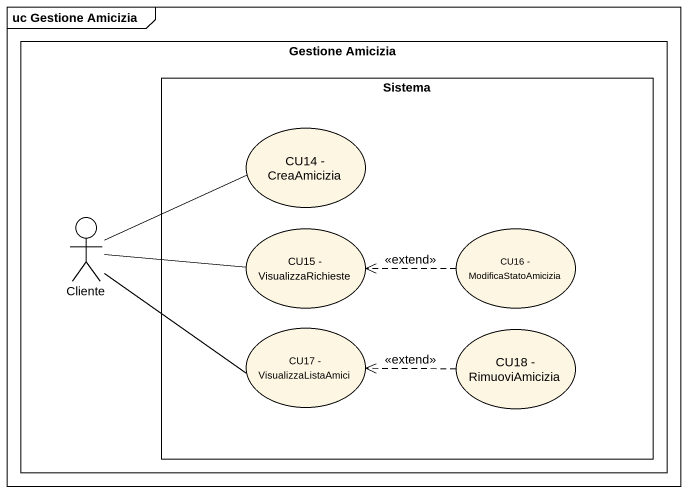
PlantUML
@startuml
mainframe uc Gestione Amicizia
rectangle "Gestione Amicizia" as Gestione_Amicizia {
  rectangle Sistema {
    usecase "CU14 - CreaAmicizia" as CU14_CreaAmicizia
    usecase "CU15 - VisualizzaRichieste" as CU15_VisualizzaRichieste
    usecase "CU16 - ModificaStatoAmicizia" as CU16_ModificaStatoAmicizia
    usecase "CU17 - VisualizzaListaAmici" as CU17_VisualizzaListaAmici
    usecase "CU18 - RimuoviAmicizia" as CU18_RimuoviAmicizia
  }
  actor Cliente
}
Cliente -right- CU14_CreaAmicizia
Cliente -right- CU15_VisualizzaRichieste
Cliente -right- CU17_VisualizzaListaAmici
CU16_ModificaStatoAmicizia .left.> CU15_VisualizzaRichieste : <<extend>>
CU18_RimuoviAmicizia .left.> CU17_VisualizzaListaAmici : <<extend>>
@enduml
